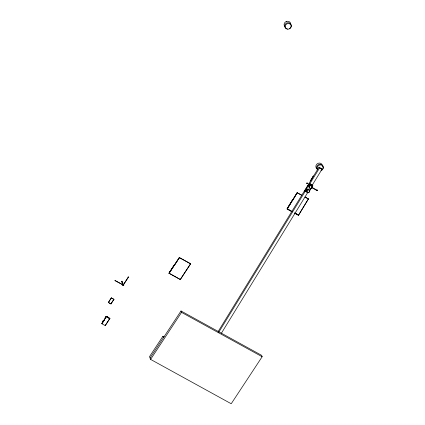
<?xml version="1.0" encoding="UTF-8"?>
<svg xmlns="http://www.w3.org/2000/svg" width="425" height="425" viewBox="0 0 425 425"><rect width="100%" height="100%" fill="white"/><g stroke="black" fill="none" stroke-linecap="round" stroke-linejoin="round"><path stroke-width="0.64" d="M316.949 190.262L316.938 190.543L317.114 190.198L311.583 187.159M115.074 280.712L122.974 284.862L115.255 280.558M308.396 192.302L308.093 192.594L307.758 192.302M309.783 184.153L309.4 184.439M102.691 323.425L102.239 323.669L102.26 323.186L102.733 323.537L102.175 323.68L102.6 323.297M109.496 318.426L109.05 318.745M122.103 281.515C121.778 281.839 120.992 280.038 123.165 284.267M115 280.702L115.233 280.606M287.172 208.664L292.172 200.52L287.172 208.664L289.436 209.966M292.272 211.868L287.135 208.983L297.133 192.695L301.649 195.176M287.194 209.073L297.133 192.695M292.735 200.244L294.233 197.8M294.36 197.593L295.561 195.638M295.97 194.974L296.947 193.38M218.105 331.606L319.005 167.163L321.422 168.491L321.969 169.304L312.263 185.13M309.331 183.52L304.821 191.053L309.331 183.52L312.773 185.412L312.178 186.564M218.652 332.419L306.723 188.881M308.46 186.06L319.552 167.976L319.005 167.163M221.42 333.184L307.753 192.472M309.506 190.735L311.137 188.073M312.12 186.474L312.773 185.412M309.565 190.82L311.201 188.158M308.417 198.9L298.483 215.278L308.417 198.9L305.033 197.041M108.354 302.425L111.345 297.882L113.921 299.301L110.978 303.955L108.354 302.425L110.978 303.955M108.396 302.536L111.345 297.882M123.075 284.383L122.767 285.292L123.415 285.642L123.824 285.016L123.075 284.383L123.824 285.016M122.767 285.292L123.181 284.665M128.238 277.073L128.706 277.403L128.238 277.073L123.436 284.745L128.493 277.19M111.265 303.338L113.921 299.301M101.724 323.6L106.441 316.434L109.921 318.442L105.209 325.608L101.766 323.712L106.441 316.434M109.878 318.325L105.209 325.608M169.023 273.222L179.334 257.55L190.618 263.76L180.349 279.544L169.023 273.222L180.349 279.544M169.065 273.333L179.334 257.55M174.903 264.616L176.141 262.735M176.582 262.066L177.82 260.185M178.24 259.548L179.254 258.012M180.306 279.432L190.618 263.76M164.108 336.86L162.945 336.223L149.536 356.602L150.604 359.401L231.221 403.75L262.156 356.729L261.619 355.327L181.002 310.978L150.067 357.999M150.604 359.401L181.539 312.375L181.002 310.978M115.106 280.75L115.239 280.303M123.011 284.665L122.83 285.005M309.761 184.036L309.347 184.046L309.331 184.455M309.331 184.413C310.59 184.7 308.773 183.127 309.389 184.498M128.371 277.105L128.095 276.951L128.339 277.19M319.552 167.976L321.969 169.304M309.389 183.605L312.832 185.497M311.961 187.802L316.938 190.543M304.762 190.968L308.199 192.86M297.192 192.78L301.707 195.261M305.092 197.126L308.476 198.99M290.541 210.572L291.646 211.183M294.95 212.999L297.16 214.216M287.135 208.983L291.651 211.469M294.472 213.021L298.424 215.193M294.53 213.106L298.483 215.278M179.377 257.662L190.66 263.872M181.539 312.375L262.156 356.729M111.387 297.994L113.964 299.413M106.484 316.545L109.921 318.442M109.469 318.415C108.332 318.166 109.73 319.531 109.469 318.357M109.512 318.468L109.071 318.261L108.959 318.686M162.945 336.223L163.476 337.625M123.308 285.366L123.415 285.642M121.725 281.562L123.006 284.92M307.61 191.909A1.573 1.477 -34.2 0 1 306.117 190.437A1.573 1.477 -34.2 0 1 307.705 188.897A1.573 1.477 -34.2 0 1 309.198 190.363M309.751 187.728A1.573 1.477 -34.2 0 1 309.14 185.226A1.573 1.477 -34.2 0 1 311.7 185.837M322.394 165.309A3.384 3.182 -34.2 0 1 322.506 166.143M316.827 168.725A3.384 3.182 -34.2 0 1 317.172 163.848A3.384 3.182 -34.2 0 1 322.065 164.544M317.597 169.862A3.384 3.182 -34.2 0 1 317.831 165.075A3.384 3.182 -34.2 0 1 322.681 165.447A3.384 3.182 -34.2 0 1 321.603 170.17M317.629 169.416A3.028 2.848 -34.2 0 1 318.962 165.261A3.028 2.848 -34.2 0 1 323.011 166.69A3.028 2.848 -34.2 0 1 320.971 170.595M102.723 321.598A1.376 1.27 -20.8 0 1 103.392 320.817M103.727 320.684A1.376 1.27 -20.8 0 1 104.433 320.678M102.637 322.66A1.573 1.45 -20.8 0 1 104.492 320.503M102.908 322.533A1.573 1.45 -20.8 0 1 103.078 322.177M105.698 318.197A1.573 1.45 -20.8 0 1 105.963 317.889M105.118 318.33A1.573 1.45 -20.8 0 1 106.303 316.529A1.573 1.45 -20.8 0 1 108.157 317.549M105.342 317.618A1.376 1.27 -20.8 0 1 107.971 317.597M105.368 317.688A1.376 1.27 -20.8 0 1 106.037 316.901M106.372 316.774A1.376 1.27 -20.8 0 1 107.998 317.666M285.021 26.706A3.384 3.118 -20.8 0 1 286.206 21.532A3.384 3.118 -20.8 0 1 290.78 24.283M287.066 28.942A3.384 3.118 -20.8 0 1 285.122 24.395A3.384 3.118 -20.8 0 1 290.397 23.561A3.384 3.118 -20.8 0 1 289.616 28.539M286.206 21.935A1.934 1.78 -20.8 0 1 286.673 21.755M316.816 190.597L317.225 190.044L316.816 190.597M306.765 183.143C307.206 184.551 307.902 182.113 306.765 183.143M306.946 183.186L307.307 183.276L306.946 183.186M121.55 281.424C121.975 282.8 122.708 280.431 121.55 281.424M313.315 176.072L310.473 180.885L313.315 176.072M174.314 264.908L169.198 272.855L174.314 264.908M308.13 192.477A1.376 1.296 -34.2 0 0 309.363 190.469A1.376 1.296 -34.2 0 0 307.025 190.528A1.376 1.296 -34.2 0 0 308.13 192.477M308.125 192.668A1.573 1.477 -34.2 0 0 309.527 190.373A1.573 1.477 -34.2 0 0 306.861 190.437A1.573 1.477 -34.2 0 0 308.125 192.668M310.664 188.53A1.573 1.477 -34.2 0 0 312.067 186.235A1.573 1.477 -34.2 0 0 309.4 186.299A1.573 1.477 -34.2 0 0 310.664 188.53M310.67 188.339A1.376 1.296 -34.2 0 0 311.902 186.331A1.376 1.296 -34.2 0 0 309.565 186.389A1.376 1.296 -34.2 0 0 310.67 188.339M287.348 29.112A3.028 2.794 -20.8 0 0 291.088 25.532A3.028 2.794 -20.8 0 0 286.094 24.438A3.028 2.794 -20.8 0 0 287.348 29.112"/></g></svg>
